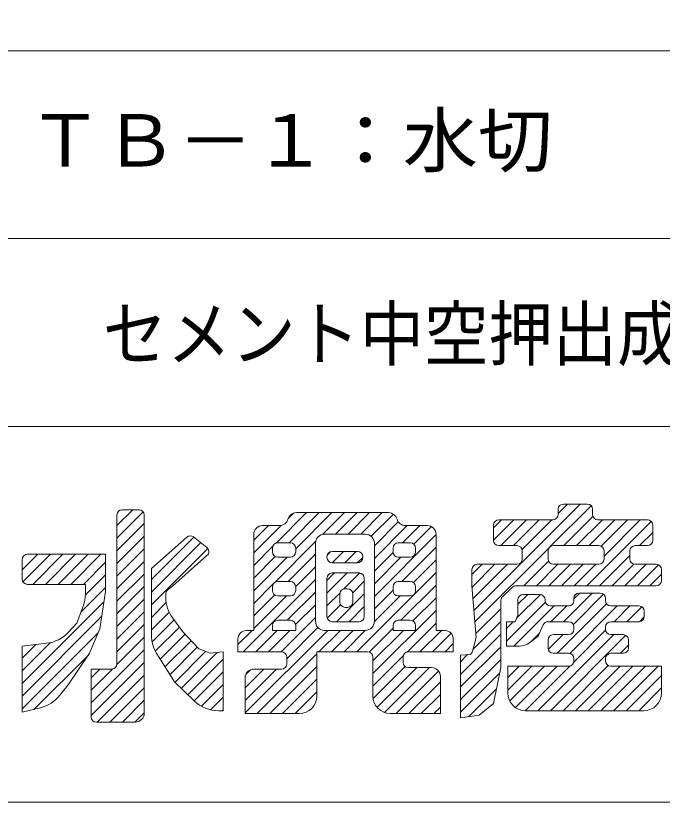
# Model space of a CAD drawing. Units: millimetres, scale not verified. Extents: x -380 to 380, y -610 to 606.
# Drawn here: x -172.7 to 33.9, y -609.6 to -358.4 of the extents above; entities that cross this region are included whole.
import ezdxf
from ezdxf.enums import TextEntityAlignment as Align

# ---------------------------------------------------------------- set-up
doc = ezdxf.new("R2010")
doc.units = ezdxf.units.MM
for name, color, linetype, lineweight in [('0-4_GREEN', 7, 'Continuous', 18), ('0-5_形状', 3, 'Continuous', 18), ('0-6_図面枠', 5, 'Continuous', 18)]:
    doc.layers.add(name, color=color, linetype=linetype, lineweight=lineweight)
doc.styles.add('ＭＳ ゴシック', font='')
doc.styles.get('ＭＳ ゴシック').set_extended_font_data('MS Gothic')

msp = doc.modelspace()

# ---------------------------------------------------------------- linework, layer by layer
at = {"layer": '0-4_GREEN'}
for p, q in [((-26.274, -548.26), (7.667, -514.319)), ((-1.895, -527.914), (11.155, -514.864)), ((0.593, -517.36), (3.634, -514.319)), ((9.913, -514.319), (2.282, -514.319)), ((-140.356, -521.181), (-135.318, -516.143)), ((-140.356, -525.214), (-131.971, -516.829)), ((-139.99, -516.782), (-139.716, -516.509)), ((-133.329, -516.143), (-138.667, -516.143)), ((-89.475, -526.765), (-79.779, -517.069)), ((-85.672, -518.929), (-83.979, -517.236)), ((-85.371, -526.694), (-75.746, -517.069)), ((-83.232, -528.588), (-71.713, -517.069)), ((-53.59, -517.069), (-83.025, -517.069)), ((-74.598, -523.987), (-67.68, -517.069)), ((-70.522, -523.944), (-63.647, -517.069)), ((-66.488, -523.944), (-59.614, -517.069)), ((-62.455, -523.944), (-55.58, -517.069)), ((0.593, -516.008), (0.593, -517.673)), ((11.601, -517.673), (11.601, -516.008)), ((-140.356, -517.832), (-140.356, -565.328)), ((-131.641, -567.825), (-131.641, -517.832)), ((-59.099, -524.621), (-52.024, -517.546)), ((-20.046, -525.9), (-13.507, -519.361)), ((-20.046, -521.867), (-17.54, -519.361)), ((-1.095, -519.361), (-18.358, -519.361)), ((-17.724, -527.611), (-9.474, -519.361)), ((-13.691, -527.611), (-5.441, -519.361)), ((-10.926, -528.879), (-1.408, -519.361)), ((2.442, -527.611), (11.731, -518.322)), ((6.475, -527.611), (14.725, -519.361)), ((9.775, -540.444), (30.367, -519.852)), ((10.508, -527.611), (18.758, -519.361)), ((29.177, -519.361), (13.29, -519.361)), ((14.354, -527.798), (22.791, -519.361)), ((15.271, -530.915), (26.824, -519.361)), ((-140.356, -529.247), (-131.641, -520.533)), ((-96.642, -529.899), (-87.879, -521.136)), ((-96.642, -525.866), (-91.971, -521.194)), ((-88.448, -521.194), (-93.829, -521.194)), ((-58.115, -527.67), (-50.458, -520.013)), ((-58.115, -531.703), (-47.606, -521.194)), ((-49.073, -526.694), (-43.573, -521.194)), ((-41.206, -521.194), (-48.167, -521.194)), ((-45.483, -527.137), (-39.875, -521.529)), ((-20.046, -521.049), (-20.046, -525.922)), ((30.865, -525.922), (30.865, -521.049)), ((-140.356, -533.281), (-131.641, -524.566)), ((-129.348, -538.405), (-115.804, -524.862)), ((-129.348, -534.934), (-118.028, -524.88)), ((-115.852, -524.823), (-111.649, -528.184)), ((-96.642, -524.008), (-96.642, -554.652)), ((-74.106, -523.944), (-60.929, -523.944)), ((-58.115, -543.803), (-38.393, -524.08)), ((-38.393, -554.652), (-38.393, -524.008)), ((26.641, -527.611), (30.865, -523.386)), ((-129.348, -542.439), (-113.563, -526.654)), ((-90.062, -539.452), (-76.877, -526.266)), ((-84.92, -526.694), (-88.992, -526.694)), ((-76.92, -551.838), (-76.92, -526.758)), ((-58.115, -526.758), (-58.115, -551.838)), ((-46.623, -526.694), (-50.464, -526.694)), ((-140.356, -537.314), (-131.641, -528.599)), ((-129.348, -546.472), (-111.358, -528.482)), ((-96.642, -533.932), (-90.609, -527.899)), ((-90.68, -528.382), (-90.68, -529.589)), ((-83.232, -529.589), (-83.232, -528.382)), ((-73.174, -530.63), (-72.065, -529.52)), ((-71.621, -533.109), (-67.955, -529.444)), ((-63.473, -529.444), (-71.562, -529.444)), ((-67.588, -533.11), (-63.922, -529.444)), ((-58.115, -535.736), (-52.143, -529.765)), ((-52.152, -528.382), (-52.152, -529.589)), ((-49.348, -539.069), (-38.393, -528.114)), ((-44.935, -529.589), (-44.935, -528.382)), ((-25.964, -551.983), (-2.313, -528.333)), ((-18.358, -527.611), (-12.561, -527.611)), ((-10.873, -529.299), (-10.873, -531.88)), ((-2.617, -531.88), (-2.617, -529.299)), ((-0.929, -527.611), (13.582, -527.611)), ((15.271, -529.299), (15.271, -531.88)), ((23.526, -531.88), (23.526, -529.299)), ((25.215, -527.611), (29.177, -527.611)), ((-170.627, -535.32), (-165.658, -530.351)), ((-170.627, -532.039), (-170.627, -538.288)), ((-170.403, -539.129), (-161.625, -530.351)), ((-167.217, -539.976), (-157.592, -530.351)), ((-163.183, -539.976), (-153.559, -530.351)), ((-159.15, -539.976), (-149.526, -530.351)), ((-155.117, -539.976), (-145.492, -530.351)), ((-96.642, -537.965), (-89.766, -531.089)), ((-96.642, -541.999), (-85.921, -531.277)), ((-88.992, -531.277), (-84.92, -531.277)), ((-85.646, -539.069), (-76.92, -530.343)), ((-73.251, -531.132), (-73.251, -531.422)), ((-63.555, -533.11), (-61.784, -531.339)), ((-61.784, -531.422), (-61.784, -531.132)), ((-58.115, -539.77), (-49.623, -531.277)), ((-50.464, -531.277), (-46.623, -531.277)), ((-45.635, -539.389), (-38.393, -532.147)), ((13.808, -540.444), (23.526, -530.725)), ((-151.084, -539.976), (-144.025, -532.917)), ((-140.356, -541.347), (-131.641, -532.632)), ((-129.348, -556.179), (-129.348, -534.934)), ((-83.233, -540.689), (-76.92, -534.376)), ((-71.562, -533.11), (-63.473, -533.11)), ((-26.926, -536.813), (-23.682, -533.569)), ((-26.895, -540.815), (-19.649, -533.569)), ((-26.585, -544.538), (-15.616, -533.569)), ((-12.561, -533.569), (-25.238, -533.569)), ((-10.391, -540.444), (-2.484, -532.537)), ((-6.358, -540.444), (0.517, -533.569)), ((-2.325, -540.444), (4.55, -533.569)), ((13.582, -533.569), (-0.929, -533.569)), ((1.708, -540.444), (8.583, -533.569)), ((5.742, -540.444), (12.616, -533.569)), ((17.841, -540.444), (24.774, -533.51)), ((21.874, -540.444), (28.749, -533.569)), ((31.929, -533.569), (25.215, -533.569)), ((25.907, -540.444), (32.63, -533.721)), ((-150.453, -543.378), (-144.025, -536.95)), ((-140.356, -545.38), (-131.641, -536.666)), ((-73.251, -542.806), (-66.764, -536.319)), ((-73.251, -538.773), (-70.797, -536.319)), ((-63.014, -536.319), (-71.562, -536.319)), ((-67.815, -541.404), (-62.751, -536.339)), ((-63.739, -561.526), (-38.393, -536.18)), ((-26.926, -535.257), (-26.926, -540.444)), ((29.941, -540.444), (33.617, -536.767)), ((33.617, -538.755), (33.617, -535.257)), ((-168.939, -539.976), (-150.446, -539.976)), ((-150.446, -542.975), (-150.446, -539.976)), ((-100.038, -561.526), (-76.92, -538.409)), ((-96.642, -546.032), (-90.297, -539.686)), ((-84.92, -539.069), (-88.992, -539.069)), ((-73.251, -538.007), (-73.251, -550.213)), ((-65.04, -542.661), (-61.326, -538.947)), ((-61.326, -550.213), (-61.326, -538.007)), ((-46.623, -539.069), (-50.464, -539.069)), ((-151.88, -548.838), (-144.025, -540.983)), ((-140.356, -549.413), (-131.641, -540.699)), ((-90.68, -540.757), (-90.68, -541.964)), ((-85.921, -551.443), (-76.92, -542.442)), ((-83.232, -541.964), (-83.232, -540.757)), ((-66.683, -541.36), (-67.435, -541.36)), ((-58.115, -547.836), (-52.152, -541.873)), ((-52.152, -540.757), (-52.152, -541.964)), ((-49.623, -551.443), (-38.393, -540.213)), ((-44.935, -541.964), (-44.935, -540.757)), ((-14.119, -540.938), (-17.258, -544.074)), ((31.929, -540.444), (-12.926, -540.444)), ((-140.356, -553.446), (-131.641, -544.732)), ((-124.761, -543.079), (-124.761, -544.013)), ((-96.642, -550.065), (-89.939, -543.361)), ((-96.642, -554.098), (-86.196, -543.652)), ((-88.992, -543.652), (-84.92, -543.652)), ((-73.251, -546.839), (-69.079, -542.668)), ((-70.247, -551.902), (-61.326, -542.98)), ((-69.123, -543.049), (-69.123, -545.63)), ((-64.995, -545.63), (-64.995, -543.049)), ((-58.115, -551.869), (-49.898, -543.652)), ((-50.464, -543.652), (-46.623, -543.652)), ((-45.803, -551.656), (-38.393, -544.246)), ((-12.673, -550.791), (-5.081, -543.2)), ((-12.249, -546.335), (-9.108, -543.194)), ((-12.249, -544.882), (-12.249, -550.068)), ((-5.223, -543.194), (-10.561, -543.194)), ((-3.534, -545.172), (-3.534, -544.882)), ((2.35, -551.902), (11.516, -542.735)), ((5.457, -552.828), (15.141, -543.143)), ((5.639, -544.58), (7.483, -542.735)), ((5.639, -544.424), (5.639, -545.172)), ((14.041, -542.735), (7.327, -542.735)), ((15.729, -545.172), (15.729, -544.424)), ((-170.627, -571.618), (-144.525, -545.516)), ((-129.348, -550.505), (-124.622, -545.779)), ((-83.262, -552.817), (-76.92, -546.475)), ((-73.154, -550.776), (-68.88, -546.502)), ((-67.435, -547.318), (-66.683, -547.318)), ((-66.214, -551.902), (-61.326, -547.013)), ((-15.918, -558.07), (-3.473, -545.625)), ((-13.508, -559.693), (-0.675, -546.86)), ((3.95, -546.86), (-1.846, -546.86)), ((-1.683, -551.902), (3.358, -546.86)), ((0.333, -561.985), (16.096, -546.222)), ((4.324, -562.027), (19.491, -546.86)), ((26.425, -546.86), (17.418, -546.86)), ((18.483, -551.902), (23.524, -546.86)), ((22.516, -551.902), (27.308, -547.109)), ((-140.356, -557.48), (-131.641, -548.765)), ((-129.348, -554.538), (-123.666, -548.856)), ((-58.574, -568.46), (-38.393, -548.279)), ((-25.653, -555.706), (-17.753, -547.805)), ((28.113, -550.213), (28.113, -548.548)), ((-170.627, -575.652), (-145.259, -550.283)), ((-129.135, -558.358), (-122.095, -551.319)), ((-84.92, -551.443), (-88.992, -551.443)), ((-87.938, -561.526), (-76.92, -550.508)), ((-71.562, -551.902), (-63.014, -551.902)), ((-46.623, -551.443), (-50.464, -551.443)), ((-47.655, -561.575), (-38.393, -552.313)), ((-26.561, -560.647), (-17.753, -551.839)), ((-15.918, -554.037), (-13.783, -551.902)), ((-2.631, -551.902), (3.95, -551.902)), ((17.418, -551.902), (26.425, -551.902)), ((26.554, -551.897), (28.108, -550.342)), ((-140.356, -561.513), (-131.641, -552.798)), ((-128.091, -561.347), (-120.366, -553.623)), ((-101.688, -559.143), (-97.196, -554.652)), ((-99.394, -581.049), (-72.997, -554.652)), ((-96.642, -554.652), (-98.874, -554.652)), ((-96.004, -561.526), (-89.13, -554.652)), ((-91.971, -561.526), (-85.096, -554.652)), ((-90.68, -553.132), (-90.68, -554.652)), ((-83.232, -554.652), (-90.68, -554.652)), ((-86.093, -563.715), (-76.15, -553.772)), ((-83.232, -554.652), (-83.232, -553.132)), ((-75.839, -561.526), (-68.964, -554.652)), ((-60.929, -554.652), (-74.106, -554.652)), ((-71.805, -561.526), (-64.931, -554.652)), ((-67.772, -561.526), (-60.897, -554.651)), ((-59.777, -561.597), (-52.152, -553.973)), ((-58.574, -564.427), (-48.798, -554.652)), ((-52.152, -553.132), (-52.152, -554.652)), ((-44.935, -554.652), (-52.152, -554.652)), ((-44.935, -554.652), (-44.935, -553.132)), ((-43.573, -561.526), (-36.698, -554.652)), ((-35.703, -554.652), (-38.393, -554.652)), ((5.599, -564.785), (15.755, -554.63)), ((5.639, -553.59), (5.639, -554.338)), ((15.729, -554.338), (15.729, -553.59)), ((-170.627, -579.685), (-146.373, -555.431)), ((-140.372, -565.562), (-131.641, -556.831)), ((-126.566, -563.856), (-118.565, -555.855)), ((-101.688, -557.465), (-101.688, -561.526)), ((-39.54, -561.526), (-33.604, -555.591)), ((-32.889, -561.526), (-32.889, -557.465)), ((-30.595, -568.714), (-17.753, -555.872)), ((-7.797, -558.015), (-5.451, -555.67)), ((-5.9, -580.317), (18.391, -556.026)), ((-2.534, -560.819), (2.258, -556.026)), ((-1.867, -580.317), (22.207, -556.243)), ((3.95, -556.026), (-0.929, -556.026)), ((21.379, -556.026), (17.418, -556.026)), ((-170.627, -567.585), (-161.617, -558.575)), ((-170.627, -563.552), (-166.254, -559.18)), ((-125.014, -566.337), (-116.635, -557.958)), ((-123.462, -568.818), (-114.706, -560.062)), ((-35.507, -561.526), (-32.889, -558.908)), ((-30.595, -572.747), (-17.753, -559.905)), ((-15.918, -559.693), (-11.885, -559.693)), ((-2.617, -557.715), (-2.617, -560.296)), ((20.499, -561.985), (23.068, -559.416)), ((23.068, -560.296), (23.068, -557.715)), ((-166.754, -579.845), (-149.469, -562.56)), ((-148.611, -577.835), (-131.641, -560.864)), ((-121.878, -571.267), (-112.029, -561.418)), ((-119.811, -573.234), (-108.304, -561.727)), ((-101.688, -561.526), (-87.782, -561.526)), ((-95.546, -581.234), (-76.461, -562.149)), ((-76.461, -575.606), (-76.461, -561.526)), ((-76.461, -561.526), (-60.262, -561.526)), ((-47.253, -561.526), (-32.889, -561.526)), ((-30.595, -564.681), (-28.317, -562.402)), ((-0.929, -561.985), (3.95, -561.985)), ((17.418, -561.985), (21.379, -561.985)), ((-148.611, -581.868), (-131.641, -564.898)), ((-117.745, -575.2), (-106.415, -563.87)), ((-86.093, -563.215), (-86.093, -565.338)), ((-58.574, -572.494), (-48.893, -562.813)), ((-58.574, -563.215), (-58.574, -575.606)), ((-48.942, -564.88), (-48.942, -563.215)), ((-30.595, -576.781), (-17.753, -563.938)), ((5.639, -563.673), (5.639, -564.421)), ((15.729, -564.421), (15.729, -563.673)), ((-148.611, -573.802), (-141.81, -567.001)), ((-148.611, -569.769), (-145.86, -567.017)), ((-131.641, -581.161), (-131.641, -567.017)), ((-99.394, -577.016), (-89.405, -567.026)), ((-99.394, -572.983), (-93.438, -567.026)), ((-99.16, -568.715), (-97.706, -567.261)), ((-87.782, -567.026), (-96.581, -567.026)), ((-91.513, -581.234), (-76.461, -566.182)), ((-58.508, -576.461), (-48.273, -566.226)), ((-57.248, -579.234), (-44.582, -566.568)), ((-54.874, -580.894), (-40.549, -566.568)), ((-51.182, -581.234), (-37.606, -567.659)), ((-39.83, -566.568), (-47.253, -566.568)), ((-15.46, -573.744), (-7.825, -566.11)), ((-15.46, -569.711), (-11.858, -566.11)), ((-14.873, -577.191), (-3.792, -566.11)), ((-12.994, -579.345), (0.241, -566.11)), ((-9.932, -580.317), (4.314, -566.07)), ((2.166, -580.317), (16.591, -565.893)), ((6.199, -580.317), (20.407, -566.11)), ((10.232, -580.317), (24.44, -566.11)), ((14.266, -580.317), (28.474, -566.11)), ((18.299, -580.317), (32.507, -566.11)), ((-146.685, -583.975), (-131.641, -568.931)), ((-115.678, -577.167), (-106.415, -567.903)), ((-99.394, -569.84), (-99.394, -581.234)), ((-30.595, -580.814), (-18.104, -568.322)), ((22.332, -580.317), (33.617, -569.032)), ((-113.36, -578.882), (-106.415, -571.937)), ((-87.48, -581.234), (-76.461, -570.215)), ((-47.148, -581.234), (-37.017, -571.102)), ((-142.652, -583.975), (-131.641, -572.964)), ((-83.447, -581.234), (-76.461, -574.249)), ((-43.115, -581.234), (-37.017, -575.135)), ((-27.909, -582.16), (-19.113, -573.365)), ((26.365, -580.317), (33.617, -573.066)), ((-138.619, -583.975), (-131.641, -576.997)), ((-110.454, -580.009), (-106.415, -575.97)), ((-170.627, -580.766), (-164.813, -579.383)), ((-106.72, -580.308), (-106.415, -580.003)), ((-39.082, -581.234), (-37.017, -579.169)), ((-134.585, -583.975), (-131.641, -581.03)), ((-99.394, -581.234), (-82.089, -581.234)), ((-9.832, -580.317), (27.989, -580.317)), ((-146.923, -583.975), (-134.455, -583.975))]:
    msp.add_line(p, q, dxfattribs=at)
for points in [[(-144.025, -539.976), (-144.025, -530.351), (-168.939, -530.351)], [(-111.582, -530.765), (-122.468, -540.434), (-124.127, -541.761)], [(-158.57, -575.39), (-155.95, -572.058), (-149.07, -561.975), (-145.859, -554.184), (-144.025, -542.267), (-144.025, -539.976)], [(-26.752, -561.347), (-25.55, -556.943), (-26.926, -540.444)], [(-155.87, -555.243), (-153.198, -552.351), (-151.164, -546.93)], [(-17.753, -545.268), (-17.753, -566.568), (-20.046, -578.026), (-24.633, -581.692), (-30.595, -582.544)], [(-15.918, -559.693), (-15.918, -551.902), (-13.166, -551.902), (-12.249, -549.839)], [(-122.508, -550.77), (-119.257, -555.1), (-114.212, -560.6), (-110.543, -561.975), (-106.415, -561.517), (-106.415, -580.308), (-107.877, -580.308)], [(-8.432, -558.509), (-5.828, -556.485), (-4.164, -552.882)], [(-170.627, -580.766), (-170.627, -559.684), (-162.848, -558.787)], [(-115.637, -577.206), (-122.009, -571.142), (-127.635, -562.147)], [(-30.595, -582.544), (-30.595, -562.588), (-27.487, -562.335)], [(-142.044, -567.017), (-148.611, -567.017), (-148.611, -582.286)], [(3.95, -566.11), (-15.46, -566.11), (-15.46, -574.69)], [(33.617, -574.69), (33.617, -566.11), (17.418, -566.11)], [(-52.946, -581.234), (-37.017, -581.234), (-37.017, -569.382)]]:
    msp.add_lwpolyline(points, dxfattribs=at)
for centre, radius, start, end in [((2.282, -516.008), 1.688, 90, 180), ((9.913, -516.008), 1.688, 0, 90), ((-138.667, -517.832), 1.688, 90, 180), ((-133.329, -517.832), 1.688, 0, 90), ((-83.025, -519.883), 2.814, 90, 164.51187), ((-53.59, -519.883), 2.814, 15.48813, 90), ((-88.448, -518.38), 2.814, 270, 344.51187), ((-48.167, -518.38), 2.814, 195.48813, 270), ((-18.358, -521.049), 1.688, 90, 180), ((-1.095, -517.673), 1.688, 270, 0), ((13.29, -517.673), 1.688, 180, 270), ((29.177, -521.049), 1.688, 0, 90), ((-93.829, -524.008), 2.814, 90, 180), ((-41.206, -524.008), 2.814, 0, 90), ((-116.907, -526.142), 1.688, 51.36087, 131.61248), ((-74.106, -526.758), 2.814, 90, 180), ((-60.929, -526.758), 2.814, 0, 90), ((-88.992, -528.382), 1.688, 90, 180), ((-84.92, -528.382), 1.688, 0, 90), ((-50.464, -528.382), 1.688, 90, 180), ((-46.623, -528.382), 1.688, 0, 90), ((-18.358, -525.922), 1.688, 180, 270), ((29.177, -525.922), 1.688, 270, 0), ((-112.703, -529.502), 1.688, 311.61249, 51.36087), ((-88.992, -529.589), 1.688, 180, 270), ((-84.92, -529.589), 1.688, 270, 0), ((-71.562, -531.132), 1.688, 90, 180), ((-63.473, -531.132), 1.688, 0, 90), ((-50.464, -529.589), 1.688, 180, 270), ((-46.623, -529.589), 1.688, 270, 0), ((-12.561, -529.299), 1.688, 0, 90), ((-0.929, -529.299), 1.688, 90, 180), ((13.582, -529.299), 1.688, 0, 90), ((25.215, -529.299), 1.688, 90, 180), ((-168.939, -532.039), 1.688, 90, 180), ((-71.562, -531.422), 1.688, 180, 270), ((-63.473, -531.422), 1.688, 270, 0), ((-12.561, -531.88), 1.688, 270, 0), ((-0.929, -531.88), 1.688, 180, 270), ((13.582, -531.88), 1.688, 270, 0), ((25.215, -531.88), 1.688, 180, 270), ((-25.238, -535.257), 1.688, 90, 180), ((31.929, -535.257), 1.688, 0, 90), ((-71.562, -538.007), 1.688, 90, 180), ((-63.014, -538.007), 1.688, 0, 90), ((-168.939, -538.288), 1.688, 180, 270), ((-88.992, -540.757), 1.688, 90, 180), ((-84.92, -540.757), 1.688, 0, 90), ((-50.464, -540.757), 1.688, 90, 180), ((-46.623, -540.757), 1.688, 0, 90), ((31.929, -538.755), 1.688, 270, 0), ((-123.073, -543.079), 1.688, 128.63913, 180), ((-88.992, -541.964), 1.688, 180, 270), ((-84.92, -541.964), 1.688, 270, 0), ((-67.435, -543.049), 1.688, 90, 180), ((-66.683, -543.049), 1.688, 0, 90), ((-50.464, -541.964), 1.688, 180, 270), ((-46.623, -541.964), 1.688, 270, 0), ((-12.926, -542.132), 1.688, 90, 134.9788), ((-161.701, -542.975), 11.255, 339.43001, 360), ((-113.506, -544.013), 11.255, 180, 216.89025), ((-16.065, -545.268), 1.688, 134.9788, 180), ((-10.561, -544.882), 1.688, 90, 180), ((-5.223, -544.882), 1.688, 0, 90), ((7.327, -544.424), 1.688, 90, 180), ((14.041, -544.424), 1.688, 0, 90), ((-67.435, -545.63), 1.688, 180, 270), ((-66.683, -545.63), 1.688, 270, 0), ((-1.846, -545.172), 1.688, 180, 270), ((3.95, -545.172), 1.688, 270, 0), ((17.418, -545.172), 1.688, 180, 270), ((26.425, -548.548), 1.688, 0, 90), ((-88.992, -553.132), 1.688, 90, 180), ((-84.92, -553.132), 1.688, 0, 90), ((-74.106, -551.838), 2.814, 180, 270), ((-71.562, -550.213), 1.688, 180, 270), ((-63.014, -550.213), 1.688, 270, 0), ((-60.929, -551.838), 2.814, 270, 0), ((-50.464, -553.132), 1.688, 90, 180), ((-46.623, -553.132), 1.688, 0, 90), ((-2.631, -553.59), 1.688, 90, 155.20872), ((3.95, -553.59), 1.688, 0, 90), ((17.418, -553.59), 1.688, 90, 180), ((26.425, -550.213), 1.688, 270, 0), ((-98.874, -557.465), 2.814, 90, 180), ((-35.703, -557.465), 2.814, 0, 90), ((3.95, -554.338), 1.688, 270, 0), ((17.418, -554.338), 1.688, 180, 270), ((-164.137, -547.605), 11.255, 276.57711, 317.26948), ((-118.092, -556.179), 11.255, 180, 212.02446), ((-0.929, -557.715), 1.688, 90, 180), ((21.379, -557.715), 1.688, 0, 90), ((-11.885, -554.065), 5.628, 270, 307.85445), ((-87.782, -563.215), 1.688, 0, 90), ((-60.262, -563.215), 1.688, 0, 90), ((-47.253, -563.215), 1.688, 90, 180), ((-28.381, -560.903), 1.688, 301.98631, 344.73412), ((-0.929, -560.296), 1.688, 180, 270), ((3.95, -563.673), 1.688, 0, 90), ((17.418, -563.673), 1.688, 90, 180), ((21.379, -560.296), 1.688, 270, 0), ((-47.253, -564.88), 1.688, 180, 270), ((3.95, -564.421), 1.688, 270, 0), ((17.418, -564.421), 1.688, 180, 270), ((-142.044, -565.328), 1.688, 270, 0), ((-96.581, -569.84), 2.814, 90, 180), ((-87.782, -565.338), 1.688, 270, 0), ((-39.83, -569.382), 2.814, 0, 90), ((-9.832, -574.69), 5.628, 180, 270), ((27.989, -574.69), 5.628, 270, 0), ((-167.418, -568.433), 11.255, 283.38294, 321.82217), ((-107.877, -569.053), 11.255, 226.41835, 270), ((-82.089, -575.606), 5.628, 270, 0), ((-52.946, -575.606), 5.628, 180, 270), ((-146.923, -582.286), 1.688, 180, 270), ((-134.455, -581.161), 2.814, 270, 0)]:
    msp.add_arc(centre, radius, start, end, dxfattribs=at)
at = {"layer": '0-5_形状', "color": 7}
for p, q in [((-380, -369.559), (380, -369.559)), ((-380, -429.559), (380, -429.559)), ((-380, -489.559), (380, -489.559))]:
    msp.add_line(p, q, dxfattribs=at)
at = {"layer": '0-6_図面枠'}
msp.add_lwpolyline([(-380, -609.559), (380, -609.559), (380, 498.441), (-380, 498.441)], close=True, dxfattribs=at)

# ---------------------------------------------------------------- texts
at = {"layer": '0-4_GREEN', "style": 'ＭＳ ゴシック'}
for s, width, p in [('ＴＢ－１：水切', 1.05, (-168.821, -411.564)), ('セメント中空押出成形板', 0.9, (-144.905, -473.338))]:
    msp.add_text(s, height=16.73, dxfattribs=dict(at, width=width)).set_placement(p, align=Align.BOTTOM_LEFT)

doc.saveas('drawing.dxf')
